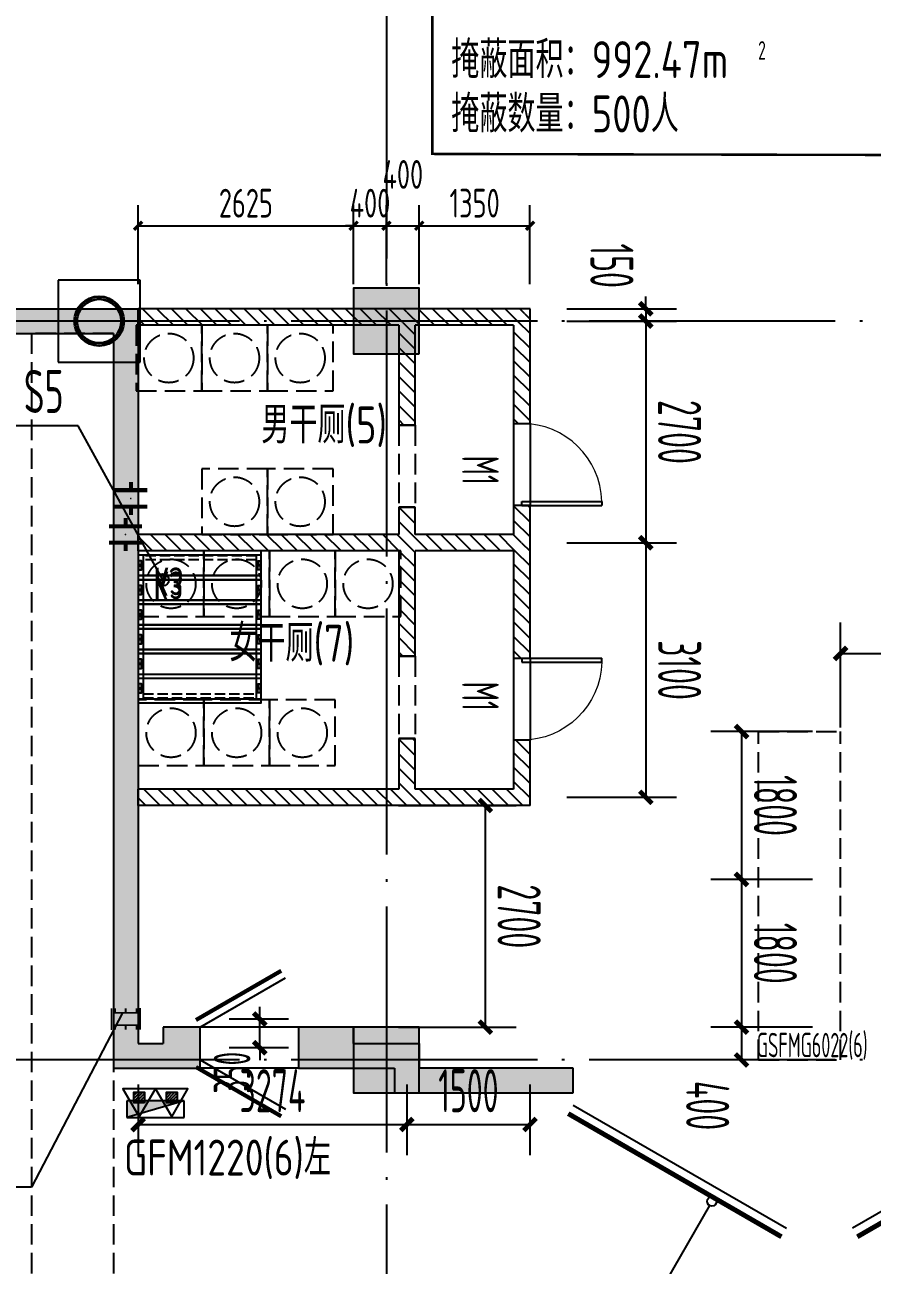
# Model space of a CAD drawing. Extents: x -473190 to 2138458, y -81875 to 2633646.
# Drawn here: x 1068951 to 1079275, y 69442 to 84552 of the extents above; entities that cross this region are included whole.
import ezdxf

# ---------------------------------------------------------------- set-up
doc = ezdxf.new("R2010")
doc.units = 0
doc.header["$LTSCALE"] = 1000
for name, pattern in [('__DASH', [0.35, 0.25, -0.1]), ('DASH', [0.35, 0.25, -0.1]), ('DOTE', [2.42, 2, -0.2, 0.02, -0.2])]:
    doc.linetypes.add(name, pattern=pattern)
for name, color, linetype in [('A-COLUMN', 2, 'Continuous'), ('AREA', 1, 'Continuous'), ('DIM_IDEN', 3, 'Continuous'), ('DOTE', 1, 'DOTE'), ('PUB_DIM', 3, 'Continuous'), ('PUB_HATCH', 8, 'Continuous'), ('RF-FHM', 4, 'Continuous'), ('RF-FHMBH', 11, 'Continuous'), ('RF-JSK', 9, 'Continuous'), ('RF-KBGQ', 15, 'Continuous'), ('RF-LZSS', 115, 'DASH'), ('RF-M', 4, 'Continuous'), ('RF-MBH', 11, 'Continuous'), ('RF-QT', 30, 'Continuous'), ('RF-ZQT', 2, 'Continuous'), ('S-柱', 51, 'Continuous'), ('S-柱-填充', 8, 'Continuous'), ('TH_TEXT', 7, 'Continuous'), ('VPIPE-废水', 31, 'DASH'), ('W-EQUIP_消火栓', 7, 'Continuous'), ('W-EQUIP_灭火器', 7, 'Continuous'), ('WINDOW', 4, 'Continuous'), ('人防电气套管', 6, 'Continuous'), ('水套管', 1, 'Continuous'), ('索引线', 252, 'Continuous')]:
    doc.layers.add(name, color=color, linetype=linetype)
doc.layers.add('RF-WZ', color=110, linetype='Continuous', lineweight=0)
doc.styles.add('_TCH_DIM_T3', font='tssdeng.shx', dxfattribs={"width": 0.564706, "bigfont": '@@@tssdchn.shx'})
doc.styles.add('_TCH_WINDOW', font='tssdeng.shx', dxfattribs={"width": 0.8, "height": 3.5, "bigfont": 'tssdchn.shx'})
doc.styles.add('TH-STYLE3_T3', font='tssdeng.shx', dxfattribs={"width": 0.7, "bigfont": 'tssdchn.shx'})
doc.styles.add('TYDG_01', font='', dxfattribs={"width": 0.8})
doc.styles.add('TYDG_02', font='TSSDENG', dxfattribs={"width": 0.8, "bigfont": 'TSSDCHN'})
doc.styles.get('TYDG_01').set_extended_font_data('SimSun')
doc.dimstyles.new('_TCH_ARCH&&100', dxfattribs={"dimtxt": 350, "dimasz": 100, "dimexe": 250, "dimexo": 300, "dimgap": 100, "dimtad": 1, "dimdec": 0, "dimzin": 0, "dimdsep": 46, "dimtxsty": 'TH-STYLE3_T3', "dimblk": 'ARCHTICK', "dimcen": 0.09, "dimclrt": 7, "dimazin": 2, "dimtfac": 1, "dimtdec": 0, "dimtix": 1, "dimtmove": 2, "dimatfit": 3, "dimfxl": 0, "dimtolj": 1, "dimtzin": 0, "dimarcsym": 0})
doc.dimstyles.new('_TCH_ARCH&&150', dxfattribs={"dimtxt": 525, "dimasz": 150, "dimexe": 375, "dimexo": 450, "dimgap": 150, "dimtad": 1, "dimdec": 0, "dimzin": 0, "dimdsep": 46, "dimtxsty": '_TCH_DIM_T3', "dimblk": 'ARCHTICK', "dimcen": 0.09, "dimclrt": 7, "dimazin": 2, "dimtfac": 1, "dimtdec": 0, "dimtix": 1, "dimtmove": 2, "dimatfit": 3, "dimfxl": 0, "dimtolj": 1, "dimtzin": 0, "dimarcsym": 0})
doc.dimstyles.new('_TWT_ARCH&&150', dxfattribs={"dimtxt": 446.25, "dimasz": 150, "dimexe": 375, "dimexo": 450, "dimgap": 189.375, "dimtad": 1, "dimdec": 0, "dimzin": 0, "dimdsep": 46, "dimtxsty": '_TCH_DIM_T3', "dimblk": 'ARCHTICK', "dimcen": 0.09, "dimclrt": 7, "dimazin": 2, "dimtfac": 1, "dimtdec": 0, "dimtix": 1, "dimtmove": 2, "dimatfit": 3, "dimfxl": 0, "dimtolj": 1, "dimtzin": 0, "dimarcsym": 0})
pattern_1 = [(45, (-477544.96, -71535.93), (-88.388383, 88.388383), [])]

# ---------------------------------------------------------------- blocks, each defined once
blk = doc.blocks.new('A$C7EFF042E')
at = {"layer": 'A-COLUMN', "color": 6}
for p, q in [((39750, -65750), (38750, -65750)), ((38750, -65750), (38750, -66750)), ((39750, -66750), (39750, -65750)), ((38750, -66750), (39750, -66750))]:
    blk.add_line(p, q, dxfattribs=at)
at = {"layer": 'S-柱', "color": 6, "lineweight": 35}
blk.add_circle((39250, -66250), 300, dxfattribs=at)
blk.add_circle((39250, -66250), 300, dxfattribs=at)
at = {"layer": 'S-柱-填充', "color": 6, "lineweight": 35}
blk.add_lwpolyline([(38980, -66250, -1), (39520, -66250, -1)], format="xyb", close=True, dxfattribs=at)
blk = doc.blocks.new('k3')
at = {"layer": 'RF-JSK'}
for p, q in [((107382, 83634), (107382, 83574)), ((108862, 83634), (108862, 83574)), ((107382, 83334), (107382, 83274)), ((108862, 83334), (108862, 83274)), ((107382, 83034), (107382, 82974)), ((108862, 83034), (108862, 82974)), ((107382, 82734), (107382, 82674)), ((108862, 82734), (108862, 82674)), ((107382, 82434), (107382, 82374)), ((108862, 82434), (108862, 82374)), ((107382, 82134), (107382, 82074)), ((108862, 82134), (108862, 82074))]:
    blk.add_line(p, q, dxfattribs=at)
for points in [[(107372, 83754), (108872, 83754), (108872, 81954), (107372, 81954), (107372, 83754)], [(107372, 83634), (107372, 83754), (108872, 83754), (108872, 83634)], [(107372, 83634), (107412, 83634), (107412, 83574), (107372, 83574)], [(108872, 83574), (108872, 83154), (107372, 83154), (107372, 83574)], [(108872, 83634), (108832, 83634), (108832, 83574), (108872, 83574)], [(107372, 83334), (107372, 83454), (108872, 83454), (108872, 83334)], [(107372, 83334), (107412, 83334), (107412, 83274), (107372, 83274)], [(108872, 83334), (108832, 83334), (108832, 83274), (108872, 83274)], [(107372, 83034), (107372, 83154), (108872, 83154), (108872, 83034)], [(107372, 83034), (107412, 83034), (107412, 82974), (107372, 82974)], [(108872, 82974), (108872, 82854), (107372, 82854), (107372, 82974)], [(108872, 83034), (108832, 83034), (108832, 82974), (108872, 82974)], [(107372, 82734), (107372, 82854), (108872, 82854), (108872, 82734)], [(107372, 82734), (107412, 82734), (107412, 82674), (107372, 82674)], [(108872, 82674), (108872, 82554), (107372, 82554), (107372, 82674)], [(108872, 82734), (108832, 82734), (108832, 82674), (108872, 82674)], [(107372, 82434), (107372, 82554), (108872, 82554), (108872, 82434)], [(107372, 82434), (107412, 82434), (107412, 82374), (107372, 82374)], [(108872, 82374), (108872, 82254), (107372, 82254), (107372, 82374)], [(108872, 82434), (108832, 82434), (108832, 82374), (108872, 82374)], [(107372, 82134), (107372, 82254), (108872, 82254), (108872, 82134)], [(107372, 82134), (107412, 82134), (107412, 82074), (107372, 82074)], [(108872, 82074), (108872, 81954), (107372, 81954), (107372, 82074)], [(108872, 82134), (108832, 82134), (108832, 82074), (108872, 82074)]]:
    blk.add_lwpolyline(points, dxfattribs=at)
at = {"layer": 'RF-JSK', "linetype": '__DASH', "ltscale": 0.5}
blk.add_lwpolyline([(107432, 83694), (108812, 83694), (108812, 82014), (107432, 82014)], close=True, dxfattribs=at)
at = {"layer": 'RF-JSK', "color": 110, "style": 'TYDG_01', "width": 0.8}
blk.add_text('K3', height=339.9, dxfattribs=at).set_placement((107560, 82158))
blk = doc.blocks.new('A$C0CD21B15')
at = {"layer": 'AREA', "linetype": 'ByBlock', "xscale": -1, "rotation": 180}
blk.add_blockref('k3', (-107372, 83694), dxfattribs=at)
blk = doc.blocks.new('$DorLib2D$00000192')
at = {"color": 0}
blk.add_line((-0.5, 0.125), (0.366, 0.625), dxfattribs=at)
at = {"color": 0, "const_width": 0.0417}
blk.add_lwpolyline([(-0.542, 0.197), (0.324, 0.697)], dxfattribs=at)
blk = doc.blocks.new('$DorLib2D$00000211')
at = {"color": 0}
for p, q in [((-0.5, 0.05), (-0.067, 0.3)), ((0.5, 0.05), (0.067, 0.3))]:
    blk.add_line(p, q, dxfattribs=at)
at = {"color": 0, "const_width": 0.01}
for points in [[(-0.51, 0.0673), (-0.077, 0.3173)], [(0.51, 0.0673), (0.077, 0.3173)]]:
    blk.add_lwpolyline(points, dxfattribs=at)
blk = doc.blocks.new('afasgasg')
at = {"layer": 'PUB_HATCH'}
for points in [[(483048.2, -734610.2), (482748.2, -734910.2), (485923.2, -734910.2), (486223.2, -734610.2)], [(486223.2, -734610.2), (485923.2, -734910.2), (485923.2, -743860.2), (486223.2, -743560.2)], [(486528.2, -743860.2), (486978.2, -743860.2), (486978.2, -743360.2), (486528.2, -743360.2)], [(488848.2, -743360.2), (488178.2, -743360.2), (488178.2, -743860.2), (488848.2, -743860.2)], [(486223.2, -743560.2), (485923.2, -743860.2), (486528.2, -743860.2), (486528.2, -743560.2)], [(488848.2, -743560.2), (488848.2, -743860.2), (489348.2, -743860.2), (489648.2, -743560.2)], [(489648.2, -743560.2), (489348.2, -743860.2), (489348.2, -744160.2), (489648.2, -743860.2)], [(489348.2, -744160.2), (491523.2, -744160.2), (491523.2, -743860.2), (489648.2, -743860.2)]]:
    blk.add_hatch(color=256, dxfattribs=at).paths.add_polyline_path(points)
at = {"layer": 'RF-M'}
for p, q in [((488178.2, -743360.2), (486978.2, -743360.2)), ((488178.2, -743860.2), (486978.2, -743860.2))]:
    blk.add_line(p, q, dxfattribs=at)
at = {"layer": 'RF-QT'}
for p, q in [((483048.2, -734610.2), (486223.2, -734610.2)), ((486223.2, -734610.2), (486223.2, -743560.2)), ((482748.2, -734910.2), (485923.2, -734910.2)), ((485923.2, -734910.2), (485923.2, -743860.2)), ((486978.2, -743360.2), (486528.2, -743360.2)), ((486528.2, -743360.2), (486528.2, -743560.2)), ((486978.2, -743860.2), (486978.2, -743360.2)), ((488848.2, -743360.2), (488178.2, -743360.2)), ((488178.2, -743360.2), (488178.2, -743860.2)), ((488848.2, -743560.2), (488848.2, -743360.2)), ((486223.2, -743560.2), (486528.2, -743560.2)), ((488848.2, -743560.2), (489648.2, -743560.2)), ((489648.2, -743560.2), (489648.2, -743860.2)), ((485923.2, -743860.2), (486528.2, -743860.2)), ((486528.2, -743860.2), (486978.2, -743860.2)), ((488178.2, -743860.2), (488848.2, -743860.2)), ((488848.2, -743860.2), (489348.2, -743860.2)), ((489348.2, -743860.2), (489348.2, -744160.2)), ((491523.2, -743860.2), (489648.2, -743860.2)), ((491523.2, -744160.2), (491523.2, -743860.2)), ((489348.2, -744160.2), (491523.2, -744160.2))]:
    blk.add_line(p, q, dxfattribs=at)
at = {"layer": 'RF-JSK', "ltscale": 1000}
blk.add_blockref('A$C0CD21B15', (486223.6, -739350.2), dxfattribs=at)
at = {"layer": 'RF-M', "xscale": 1200, "yscale": 1200, "zscale": -1200}
blk.add_blockref('$DorLib2D$00000192', (487578.2, -743510.2), dxfattribs=at)
at = {"layer": 'RF-M'}
ref = blk.add_blockref('$DorLib2D$00000211', (494523.2, -744010.2), dxfattribs=dict(at, xscale=-6000, yscale=-6000, zscale=300, rotation=4.519367790689475e-09))
ref.add_attrib('A', 'GSFMG6022(6)', (493760.7, -743727.2), dxfattribs={"layer": 'RF-MBH', "height": 297.5, "rotation": 0, "style": '_TCH_WINDOW', "width": 0.564706})
ref = blk.add_blockref('$DorLib2D$00000192', (487578.2, -743610.2), dxfattribs=dict(at, xscale=-1200, yscale=1200, zscale=500, rotation=180.000000000023))
ref.add_attrib('A', 'GFM1220(6)左', (486050.6, -745167.9), dxfattribs={"layer": 'RF-MBH', "height": 437.5, "style": '_TCH_WINDOW', "width": 0.8})
blk = doc.blocks.new('$TwtSys$00000434')
for p, q in [((-0.5, 0.5), (-0.5, -0.5)), ((-0.5, -0.5), (0.5, 0.5)), ((0.5, 0.5), (-0.5, 0.5)), ((0.5, -0.5), (0.5, 0.5)), ((-0.5, -0.5), (0.5, -0.5))]:
    blk.add_line(p, q)
blk.add_solid([(0.5, -0.5), (0.5, 0.5), (-0.5, -0.5)])
blk = doc.blocks.new('$TwtSys$00000546')
h = blk.add_hatch()
h.set_pattern_fill('ANSI31', color=256, scale=200, style=0)
h.set_pattern_definition([(45, (-38543.802, -6670.83), (-17.67767, 17.67767), [])])
h.paths.add_polyline_path([(-65, 174), (65, 174), (65, 44), (-65, 44)])
for points in [[(0, 344), (-198, 0), (198, 0)], [(-65, 174), (65, 174), (65, 44), (-65, 44)]]:
    blk.add_lwpolyline(points, close=True)
blk = doc.blocks.new('_ArchTick')
at = {"color": 0, "linetype": 'ByBlock', "const_width": 0.4}
blk.add_lwpolyline([(-0.5, -0.5), (0.5, 0.5)], dxfattribs=at)
blk = doc.blocks.new('*D5704')
at = {"layer": 'Defpoints', "color": 0, "transparency": 16777216}
for p in [(-238222, -179424), (-236869, -179424), (-236869, -181224)]:
    blk.add_point(p, dxfattribs=at)
at = {"layer": 'PUB_DIM', "color": 0, "lineweight": -2, "transparency": 16777216}
for p, q in [((-237319, -179424), (-238597, -179424)), ((-238222, -181224), (-238222, -179424)), ((-237319, -181224), (-238597, -181224))]:
    blk.add_line(p, q, dxfattribs=at)
at = {"layer": 'PUB_DIM', "color": 0, "lineweight": -2, "transparency": 16777216, "xscale": 150, "yscale": 150, "zscale": 150}
for p, rotation in [((-238222, -179424), 90), ((-238222, -181224), 270)]:
    blk.add_blockref('_ArchTick', p, dxfattribs=dict(at, rotation=rotation))
at = {"layer": 'PUB_DIM', "color": 7, "transparency": 16777216, "insert": (-238634, -180324), "char_height": 525, "attachment_point": 5, "rotation": 90, "style": '_TCH_DIM_T3'}
blk.add_mtext('\\A1;1800', dxfattribs=at)
blk = doc.blocks.new('$DorLib2D$00000001')
for p, q in [((0.45, 0.975), (0.5, 0.975)), ((0.45, 0), (0.45, 0.975)), ((0.5, 0), (0.5, 0.975)), ((0.5, 0), (0.45, 0))]:
    blk.add_line(p, q)
at = {"lineweight": 13}
blk.add_arc((0.475, 0), 0.975, 91.4693, 180, dxfattribs=at)
blk = doc.blocks.new('*D5709')
at = {"layer": 'Defpoints', "color": 0, "transparency": 16777216}
for p in [(-242269, -183598), (-242419, -185009), (-242269, -185009)]:
    blk.add_point(p, dxfattribs=at)
at = {"layer": 'PUB_DIM', "color": 0, "lineweight": -2, "transparency": 16777216}
for p, q in [((-242419, -184559), (-242419, -183223)), ((-242269, -184559), (-242269, -183223)), ((-242419, -183598), (-242569, -183598)), ((-242419, -183598), (-242269, -183598)), ((-242269, -183598), (-242119, -183598))]:
    blk.add_line(p, q, dxfattribs=at)
at = {"layer": 'PUB_DIM', "color": 0, "lineweight": -2, "transparency": 16777216, "xscale": 150, "yscale": 150, "zscale": 150}
blk.add_blockref('_ArchTick', (-242419, -183598), dxfattribs=at)
at = {"layer": 'PUB_DIM', "color": 0, "lineweight": -2, "transparency": 16777216, "xscale": 150, "yscale": 150, "zscale": 150, "rotation": 180}
blk.add_blockref('_ArchTick', (-242269, -183598), dxfattribs=at)
at = {"layer": 'PUB_DIM', "color": 7, "transparency": 16777216, "insert": (-242944, -184011), "char_height": 525, "attachment_point": 5, "style": '_TCH_DIM_T3'}
blk.add_mtext('\\A1;150', dxfattribs=at)
blk = doc.blocks.new('*D5710')
at = {"layer": 'Defpoints', "color": 0, "transparency": 16777216}
for p in [(-239569, -183598), (-242269, -185009), (-239569, -185009)]:
    blk.add_point(p, dxfattribs=at)
at = {"layer": 'PUB_DIM', "color": 0, "lineweight": -2, "transparency": 16777216}
for p, q in [((-242269, -184559), (-242269, -183223)), ((-239569, -184559), (-239569, -183223)), ((-242269, -183598), (-239569, -183598))]:
    blk.add_line(p, q, dxfattribs=at)
at = {"layer": 'PUB_DIM', "color": 0, "lineweight": -2, "transparency": 16777216, "xscale": 150, "yscale": 150, "zscale": 150, "rotation": 180}
blk.add_blockref('_ArchTick', (-242269, -183598), dxfattribs=at)
at = {"layer": 'PUB_DIM', "color": 0, "lineweight": -2, "transparency": 16777216, "xscale": 150, "yscale": 150, "zscale": 150}
blk.add_blockref('_ArchTick', (-239569, -183598), dxfattribs=at)
at = {"layer": 'PUB_DIM', "color": 7, "transparency": 16777216, "insert": (-240919, -183186), "char_height": 525, "attachment_point": 5, "style": '_TCH_DIM_T3'}
blk.add_mtext('\\A1;2700', dxfattribs=at)
blk = doc.blocks.new('*D5711')
at = {"layer": 'Defpoints', "color": 0, "transparency": 16777216}
for p in [(-236469, -183598), (-239569, -185009), (-236469, -185009)]:
    blk.add_point(p, dxfattribs=at)
at = {"layer": 'PUB_DIM', "color": 0, "lineweight": -2, "transparency": 16777216}
for p, q in [((-239569, -184559), (-239569, -183223)), ((-236469, -184559), (-236469, -183223)), ((-239569, -183598), (-236469, -183598))]:
    blk.add_line(p, q, dxfattribs=at)
at = {"layer": 'PUB_DIM', "color": 0, "lineweight": -2, "transparency": 16777216, "xscale": 150, "yscale": 150, "zscale": 150, "rotation": 180}
blk.add_blockref('_ArchTick', (-239569, -183598), dxfattribs=at)
at = {"layer": 'PUB_DIM', "color": 0, "lineweight": -2, "transparency": 16777216, "xscale": 150, "yscale": 150, "zscale": 150}
blk.add_blockref('_ArchTick', (-236469, -183598), dxfattribs=at)
at = {"layer": 'PUB_DIM', "color": 7, "transparency": 16777216, "insert": (-238019, -183186), "char_height": 525, "attachment_point": 5, "style": '_TCH_DIM_T3'}
blk.add_mtext('\\A1;3100', dxfattribs=at)
blk = doc.blocks.new('*D5712')
at = {"layer": 'Defpoints', "color": 0, "transparency": 16777216}
for p in [(-233419, -186509), (-232483, -186509), (-233419, -189783)]:
    blk.add_point(p, dxfattribs=at)
at = {"layer": 'PUB_DIM', "color": 0, "lineweight": -2, "transparency": 16777216}
for p, q in [((-232969, -186509), (-232108, -186509)), ((-232483, -189783), (-232483, -186509)), ((-232969, -189783), (-232108, -189783))]:
    blk.add_line(p, q, dxfattribs=at)
at = {"layer": 'PUB_DIM', "color": 0, "lineweight": -2, "transparency": 16777216, "xscale": 150, "yscale": 150, "zscale": 150}
for p, rotation in [((-232483, -186509), 90), ((-232483, -189783), 270)]:
    blk.add_blockref('_ArchTick', p, dxfattribs=dict(at, rotation=rotation))
at = {"layer": 'PUB_DIM', "color": 7, "transparency": 16777216, "insert": (-232895, -188146), "char_height": 525, "attachment_point": 5, "rotation": 90, "style": '_TCH_DIM_T3'}
blk.add_mtext('\\A1;3274', dxfattribs=at)
blk = doc.blocks.new('*D5713')
at = {"layer": 'Defpoints', "color": 0, "transparency": 16777216}
for p in [(-233419, -185009), (-232483, -185009), (-233419, -186509)]:
    blk.add_point(p, dxfattribs=at)
at = {"layer": 'PUB_DIM', "color": 0, "lineweight": -2, "transparency": 16777216}
for p, q in [((-232969, -185009), (-232108, -185009)), ((-232483, -186509), (-232483, -185009)), ((-232969, -186509), (-232108, -186509))]:
    blk.add_line(p, q, dxfattribs=at)
at = {"layer": 'PUB_DIM', "color": 0, "lineweight": -2, "transparency": 16777216, "xscale": 150, "yscale": 150, "zscale": 150}
for p, rotation in [((-232483, -185009), 90), ((-232483, -186509), 270)]:
    blk.add_blockref('_ArchTick', p, dxfattribs=dict(at, rotation=rotation))
at = {"layer": 'PUB_DIM', "color": 7, "transparency": 16777216, "insert": (-232895, -185759), "char_height": 525, "attachment_point": 5, "rotation": 90, "style": '_TCH_DIM_T3'}
blk.add_mtext('\\A1;1500', dxfattribs=at)
blk = doc.blocks.new('*D5723')
at = {"layer": 'Defpoints', "color": 0, "transparency": 16777216}
for p in [(-233669, -181115), (-233269, -181115), (-233269, -182432)]:
    blk.add_point(p, dxfattribs=at)
at = {"layer": 'PUB_DIM', "color": 0, "lineweight": -2, "transparency": 16777216}
for p, q in [((-233669, -181565), (-233669, -182807)), ((-233269, -181565), (-233269, -182807)), ((-233669, -182432), (-233269, -182432))]:
    blk.add_line(p, q, dxfattribs=at)
at = {"layer": 'PUB_DIM', "color": 0, "lineweight": -2, "transparency": 16777216, "xscale": 150, "yscale": 150, "zscale": 150, "rotation": 180}
blk.add_blockref('_ArchTick', (-233669, -182432), dxfattribs=at)
at = {"layer": 'PUB_DIM', "color": 0, "lineweight": -2, "transparency": 16777216, "xscale": 150, "yscale": 150, "zscale": 150}
blk.add_blockref('_ArchTick', (-233269, -182432), dxfattribs=at)
at = {"layer": 'PUB_DIM', "color": 7, "transparency": 16777216, "insert": (-232714, -182844), "char_height": 525, "attachment_point": 5, "style": '_TCH_DIM_T3'}
blk.add_mtext('\\A1;400', dxfattribs=at)
blk = doc.blocks.new('*D5724')
at = {"layer": 'Defpoints', "color": 0, "transparency": 16777216}
for p in [(-235469, -181115), (-233669, -181115), (-233669, -182432)]:
    blk.add_point(p, dxfattribs=at)
at = {"layer": 'PUB_DIM', "color": 0, "lineweight": -2, "transparency": 16777216}
for p, q in [((-235469, -181565), (-235469, -182807)), ((-233669, -181565), (-233669, -182807)), ((-235469, -182432), (-233669, -182432))]:
    blk.add_line(p, q, dxfattribs=at)
at = {"layer": 'PUB_DIM', "color": 0, "lineweight": -2, "transparency": 16777216, "xscale": 150, "yscale": 150, "zscale": 150, "rotation": 180}
blk.add_blockref('_ArchTick', (-235469, -182432), dxfattribs=at)
at = {"layer": 'PUB_DIM', "color": 0, "lineweight": -2, "transparency": 16777216, "xscale": 150, "yscale": 150, "zscale": 150}
blk.add_blockref('_ArchTick', (-233669, -182432), dxfattribs=at)
at = {"layer": 'PUB_DIM', "color": 7, "transparency": 16777216, "insert": (-234569, -182019), "char_height": 525, "attachment_point": 5, "style": '_TCH_DIM_T3'}
blk.add_mtext('\\A1;1800', dxfattribs=at)
blk = doc.blocks.new('*D5725')
at = {"layer": 'Defpoints', "color": 0, "transparency": 16777216}
for p in [(-237269, -181115), (-235469, -181115), (-235469, -182432)]:
    blk.add_point(p, dxfattribs=at)
at = {"layer": 'PUB_DIM', "color": 0, "lineweight": -2, "transparency": 16777216}
for p, q in [((-237269, -181565), (-237269, -182807)), ((-235469, -181565), (-235469, -182807)), ((-237269, -182432), (-235469, -182432))]:
    blk.add_line(p, q, dxfattribs=at)
at = {"layer": 'PUB_DIM', "color": 0, "lineweight": -2, "transparency": 16777216, "xscale": 150, "yscale": 150, "zscale": 150, "rotation": 180}
blk.add_blockref('_ArchTick', (-237269, -182432), dxfattribs=at)
at = {"layer": 'PUB_DIM', "color": 0, "lineweight": -2, "transparency": 16777216, "xscale": 150, "yscale": 150, "zscale": 150}
blk.add_blockref('_ArchTick', (-235469, -182432), dxfattribs=at)
at = {"layer": 'PUB_DIM', "color": 7, "transparency": 16777216, "insert": (-236369, -182019), "char_height": 525, "attachment_point": 5, "style": '_TCH_DIM_T3'}
blk.add_mtext('\\A1;1800', dxfattribs=at)
blk = doc.blocks.new('*D5746')
at = {"layer": 'Defpoints', "color": 0, "transparency": 16777216}
for p in [(-233669, -185553), (-236369, -187061), (-233669, -187061)]:
    blk.add_point(p, dxfattribs=at)
at = {"layer": 'PUB_DIM', "color": 0, "lineweight": -2, "transparency": 16777216}
for p, q in [((-236369, -186611), (-236369, -185178)), ((-233669, -186611), (-233669, -185178)), ((-236369, -185553), (-233669, -185553))]:
    blk.add_line(p, q, dxfattribs=at)
at = {"layer": 'PUB_DIM', "color": 0, "lineweight": -2, "transparency": 16777216, "xscale": 150, "yscale": 150, "zscale": 150, "rotation": 180}
blk.add_blockref('_ArchTick', (-236369, -185553), dxfattribs=at)
at = {"layer": 'PUB_DIM', "color": 0, "lineweight": -2, "transparency": 16777216, "xscale": 150, "yscale": 150, "zscale": 150}
blk.add_blockref('_ArchTick', (-233669, -185553), dxfattribs=at)
at = {"layer": 'PUB_DIM', "color": 7, "transparency": 16777216, "insert": (-235019, -185141), "char_height": 525, "attachment_point": 5, "style": '_TCH_DIM_T3'}
blk.add_mtext('\\A1;2700', dxfattribs=at)
blk = doc.blocks.new('*D5747')
at = {"layer": 'Defpoints', "color": 0, "transparency": 16777216}
for p in [(-243431, -187158), (-242419, -187158), (-242419, -189783)]:
    blk.add_point(p, dxfattribs=at)
at = {"layer": 'PUB_DIM', "color": 0, "lineweight": -2, "transparency": 16777216}
for p, q in [((-242719, -187158), (-243681, -187158)), ((-243431, -189783), (-243431, -187158)), ((-242719, -189783), (-243681, -189783))]:
    blk.add_line(p, q, dxfattribs=at)
at = {"layer": 'PUB_DIM', "color": 0, "lineweight": -2, "transparency": 16777216, "xscale": 100, "yscale": 100, "zscale": 100}
for p, rotation in [((-243431, -187158), 90), ((-243431, -189783), 270)]:
    blk.add_blockref('_ArchTick', p, dxfattribs=dict(at, rotation=rotation))
at = {"layer": 'PUB_DIM', "color": 7, "transparency": 16777216, "insert": (-243706, -188470), "char_height": 350, "attachment_point": 5, "rotation": 90, "style": 'TH-STYLE3_T3'}
blk.add_mtext('\\A1;2625', dxfattribs=at)
blk = doc.blocks.new('*D5748')
at = {"layer": 'Defpoints', "color": 0, "transparency": 16777216}
for p in [(-243431, -186758), (-242419, -186758), (-242419, -187158)]:
    blk.add_point(p, dxfattribs=at)
at = {"layer": 'PUB_DIM', "color": 0, "lineweight": -2, "transparency": 16777216}
for p, q in [((-243431, -186758), (-243431, -186658)), ((-242719, -186758), (-243681, -186758)), ((-243431, -187158), (-243431, -186758)), ((-242719, -187158), (-243681, -187158)), ((-243431, -187158), (-243431, -187258))]:
    blk.add_line(p, q, dxfattribs=at)
at = {"layer": 'PUB_DIM', "color": 0, "lineweight": -2, "transparency": 16777216, "xscale": 100, "yscale": 100, "zscale": 100}
for p, rotation in [((-243431, -186758), 270), ((-243431, -187158), 90)]:
    blk.add_blockref('_ArchTick', p, dxfattribs=dict(at, rotation=rotation))
at = {"layer": 'PUB_DIM', "color": 7, "transparency": 16777216, "insert": (-243706, -186958), "char_height": 350, "attachment_point": 5, "rotation": 90, "style": 'TH-STYLE3_T3'}
blk.add_mtext('\\A1;400', dxfattribs=at)
blk = doc.blocks.new('*D5749')
at = {"layer": 'Defpoints', "color": 0, "transparency": 16777216}
for p in [(-243431, -186358), (-242419, -186358), (-242419, -186758)]:
    blk.add_point(p, dxfattribs=at)
at = {"layer": 'PUB_DIM', "color": 0, "lineweight": -2, "transparency": 16777216}
for p, q in [((-242719, -186358), (-243681, -186358)), ((-243431, -186758), (-243431, -186358)), ((-242719, -186758), (-243681, -186758))]:
    blk.add_line(p, q, dxfattribs=at)
at = {"layer": 'PUB_DIM', "color": 0, "lineweight": -2, "transparency": 16777216, "xscale": 100, "yscale": 100, "zscale": 100}
for p, rotation in [((-243431, -186358), 90), ((-243431, -186758), 270)]:
    blk.add_blockref('_ArchTick', p, dxfattribs=dict(at, rotation=rotation))
at = {"layer": 'PUB_DIM', "color": 7, "transparency": 16777216, "insert": (-244056, -186558), "char_height": 350, "attachment_point": 5, "rotation": 90, "style": 'TH-STYLE3_T3'}
blk.add_mtext('\\A1;400', dxfattribs=at)
blk = doc.blocks.new('*D5750')
at = {"layer": 'Defpoints', "color": 0, "transparency": 16777216}
for p in [(-243431, -185009), (-242419, -185009), (-242419, -186358)]:
    blk.add_point(p, dxfattribs=at)
at = {"layer": 'PUB_DIM', "color": 0, "lineweight": -2, "transparency": 16777216}
for p, q in [((-242719, -185009), (-243681, -185009)), ((-243431, -186358), (-243431, -185009)), ((-242719, -186358), (-243681, -186358))]:
    blk.add_line(p, q, dxfattribs=at)
at = {"layer": 'PUB_DIM', "color": 0, "lineweight": -2, "transparency": 16777216, "xscale": 100, "yscale": 100, "zscale": 100}
for p, rotation in [((-243431, -185009), 90), ((-243431, -186358), 270)]:
    blk.add_blockref('_ArchTick', p, dxfattribs=dict(at, rotation=rotation))
at = {"layer": 'PUB_DIM', "color": 7, "transparency": 16777216, "insert": (-243706, -185683), "char_height": 350, "attachment_point": 5, "rotation": 90, "style": 'TH-STYLE3_T3'}
blk.add_mtext('\\A1;1350', dxfattribs=at)
blk = doc.blocks.new('TG11')
at = {"layer": '人防电气套管', "const_width": 50}
for points in [[(150, 200), (150, 100)], [(350, 100), (-50, 100)], [(350, -100), (-50, -100)], [(150, -100), (150, -200)]]:
    blk.add_lwpolyline(points, dxfattribs=at)
at = {"layer": '人防电气套管'}
blk.add_circle((150, 0), 0.00936, dxfattribs=at)
blk = doc.blocks.new('A$C1A97502D')
at = {"layer": '人防电气套管'}
for p in [(-51363, -86160), (-51428, -86599)]:
    blk.add_blockref('TG11', p, dxfattribs=at)
blk = doc.blocks.new('$VALVE$00000551')
at = {"const_width": 30}
for points in [[(-332, -177), (-332, 175)], [(-2, 100), (-252, 100), (-252, 175)], [(-2, 100), (-2, 175)], [(-2, 100), (248, 100), (248, 175)], [(332, -175), (332, 177)], [(-252, -175), (-252, -100), (-2, -100)], [(-2, -175), (-2, -100)], [(248, -175), (248, -100), (-2, -100)]]:
    blk.add_lwpolyline(points, dxfattribs=at)
blk = doc.blocks.new('*D5860')
at = {"layer": 'Defpoints', "color": 0, "transparency": 16777216}
for p in [(-48042, -87200), (-47243, -87200), (-47243, -87550)]:
    blk.add_point(p, dxfattribs=at)
at = {"layer": '水套管', "color": 0, "lineweight": -2, "transparency": 16777216}
for p, q in [((-48042, -87200), (-48042, -87050)), ((-47693, -87200), (-48417, -87200)), ((-48042, -87550), (-48042, -87200)), ((-47693, -87550), (-48417, -87550)), ((-48042, -87550), (-48042, -87700))]:
    blk.add_line(p, q, dxfattribs=at)
at = {"layer": '水套管', "color": 0, "lineweight": -2, "transparency": 16777216, "xscale": 150, "yscale": 150, "zscale": 150}
for p, rotation in [((-48042, -87200), 270), ((-48042, -87550), 90)]:
    blk.add_blockref('_ArchTick', p, dxfattribs=dict(at, rotation=rotation))
at = {"layer": '水套管', "color": 7, "transparency": 16777216, "insert": (-48380, -87854), "char_height": 446.2, "attachment_point": 5, "rotation": 90, "style": '_TCH_DIM_T3'}
blk.add_mtext('\\A1;350', dxfattribs=at)
blk = doc.blocks.new('_FZH')
blk.add_lwpolyline([(-0.5, -0.5), (0.5, -0.5), (0.5, 0.5), (-0.5, 0.5)], close=True)
at = {"layer": 'PUB_HATCH'}
blk.add_solid([(-0.5, -0.5), (0.5, -0.5), (-0.5, 0.5), (0.5, 0.5)], dxfattribs=at)
blk = doc.blocks.new('zsgc')
at = {"layer": 'PUB_HATCH'}
h = blk.add_hatch(dxfattribs=at)
h.set_pattern_fill('普通砖', color=256, scale=50, style=0)
h.set_pattern_definition(pattern_1)
h.paths.add_polyline_path([(-242219.5, -185208.6), (-241022.6, -185208.6), (-241022.6, -185008.6), (-242419.5, -185008.6)])
h = blk.add_hatch(dxfattribs=at)
h.set_pattern_fill('普通砖', color=256, scale=50, style=0)
h.set_pattern_definition(pattern_1)
h.paths.add_polyline_path([(-242219.5, -185208.6), (-242419.5, -185008.6), (-242419.5, -186508.6), (-242286.1, -186508.6), (-242219.5, -186408.6)])
h = blk.add_hatch(dxfattribs=at)
h.set_pattern_fill('普通砖', color=256, scale=50, style=0)
h.set_pattern_definition(pattern_1)
h.paths.add_polyline_path([(-239569.5, -185008.6), (-240022.6, -185008.6), (-240022.6, -185208.6), (-239669.5, -185208.6), (-239569.5, -185141.9)])
h = blk.add_hatch(dxfattribs=at)
h.set_pattern_fill('普通砖', color=256, scale=50, style=0)
h.set_pattern_definition(pattern_1)
h.paths.add_polyline_path([(-239469.5, -185208.6), (-238164.4, -185208.6), (-238164.4, -185008.6), (-239569.5, -185008.6), (-239569.5, -185141.9)])
h = blk.add_hatch(dxfattribs=at)
h.set_pattern_fill('普通砖', color=256, scale=50, style=0)
h.set_pattern_definition(pattern_1)
h.paths.add_polyline_path([(-236369.5, -185008.6), (-237164.4, -185008.6), (-237164.4, -185208.6), (-236569.5, -185208.6)])
h = blk.add_hatch(dxfattribs=at)
h.set_pattern_fill('普通砖', color=256, scale=50, style=0)
h.set_pattern_definition(pattern_1)
h.paths.add_polyline_path([(-236369.5, -185008.6), (-236569.5, -185208.6), (-236569.5, -186408.6), (-236502.8, -186508.6), (-236369.5, -186508.6)])
h = blk.add_hatch(dxfattribs=at)
h.set_pattern_fill('普通砖', color=256, scale=50, style=0)
h.set_pattern_definition(pattern_1)
h.paths.add_polyline_path([(-239569.5, -185141.9), (-239669.5, -185208.6), (-239669.5, -186408.6), (-239569.5, -186508.6), (-239469.5, -186408.6), (-239469.5, -185208.6)])
h = blk.add_hatch(dxfattribs=at)
h.set_pattern_fill('普通砖', color=256, scale=50, style=0)
h.set_pattern_definition(pattern_1)
h.paths.add_polyline_path([(-242219.5, -186608.6), (-241001.7, -186608.6), (-241001.7, -186408.6), (-242219.5, -186408.6), (-242286.1, -186508.6)])
h = blk.add_hatch(dxfattribs=at)
h.set_pattern_fill('普通砖', color=256, scale=50, style=0)
h.set_pattern_definition(pattern_1)
h.paths.add_polyline_path([(-239669.5, -186408.6), (-240001.7, -186408.6), (-240001.7, -186608.6), (-239669.5, -186608.6), (-239569.5, -186508.6)])
h = blk.add_hatch(dxfattribs=at)
h.set_pattern_fill('普通砖', color=256, scale=50, style=0)
h.set_pattern_definition(pattern_1)
h.paths.add_polyline_path([(-239469.5, -186608.6), (-238186.6, -186608.6), (-238186.6, -186408.6), (-239469.5, -186408.6), (-239569.5, -186508.6)])
h = blk.add_hatch(dxfattribs=at)
h.set_pattern_fill('普通砖', color=256, scale=50, style=0)
h.set_pattern_definition(pattern_1)
h.paths.add_polyline_path([(-236569.5, -186408.6), (-237186.6, -186408.6), (-237186.6, -186608.6), (-236569.5, -186608.6), (-236502.8, -186508.6)])
h = blk.add_hatch(dxfattribs=at)
h.set_pattern_fill('普通砖', color=256, scale=50, style=0)
h.set_pattern_definition(pattern_1)
h.paths.add_polyline_path([(-242286.1, -186508.6), (-242419.5, -186508.6), (-242419.5, -189782.9), (-242219.5, -189782.9), (-242219.5, -186608.6)])
h = blk.add_hatch(dxfattribs=at)
h.set_pattern_fill('普通砖', color=256, scale=50, style=0)
h.set_pattern_definition(pattern_1)
h.paths.add_polyline_path([(-239569.5, -186508.6), (-239669.5, -186608.6), (-239669.5, -189782.9), (-239469.5, -189782.9), (-239469.5, -186608.6)])
h = blk.add_hatch(dxfattribs=at)
h.set_pattern_fill('普通砖', color=256, scale=50, style=0)
h.set_pattern_definition(pattern_1)
h.paths.add_polyline_path([(-236502.8, -186508.6), (-236569.5, -186608.6), (-236569.5, -189782.9), (-236369.5, -189782.9), (-236369.5, -186508.6)])
at = {"layer": 'RF-FHM', "linetype": 'Continuous'}
for p, q in [((-241022.6, -185008.6), (-240022.6, -185008.6)), ((-238164.4, -185008.6), (-237164.4, -185008.6)), ((-241022.6, -185208.6), (-240022.6, -185208.6)), ((-238164.4, -185208.6), (-237164.4, -185208.6))]:
    blk.add_line(p, q, dxfattribs=at)
at = {"layer": 'RF-KBGQ', "color": 15, "linetype": 'DASH'}
for p, q in [((-233269.5, -181224.2), (-237269.5, -181224.2)), ((-237269.5, -182224.2), (-237269.5, -181224.2)), ((-233269.5, -182224.2), (-233269.5, -181224.2)), ((-233269.5, -182224.2), (-237269.5, -182224.2)), ((-242119.5, -190082.9), (-226369.5, -190082.9)), ((-242119.5, -190082.9), (-242119.5, -191082.9)), ((-242119.5, -191082.9), (-226369.5, -191082.9))]:
    blk.add_line(p, q, dxfattribs=at)
at = {"layer": 'RF-LZSS', "linetype": 'DASH'}
for points in [[(-238669.5, -186582.5), (-239469.5, -186582.5), (-239469.5, -187382.5), (-238669.5, -187382.5), (-238669.5, -186582.5)], [(-241419.5, -187408.6), (-242219.5, -187408.6), (-242219.5, -188208.6), (-241419.5, -188208.6), (-241419.5, -187408.6)], [(-239669.5, -187408.6), (-240469.5, -187408.6), (-240469.5, -188208.6), (-239669.5, -188208.6), (-239669.5, -187408.6)], [(-238669.5, -187382.5), (-239469.5, -187382.5), (-239469.5, -188182.5), (-238669.5, -188182.5), (-238669.5, -187382.5)], [(-236855.1, -187382.5), (-237655.1, -187382.5), (-237655.1, -188182.5), (-236855.1, -188182.5), (-236855.1, -187382.5)], [(-241419.5, -188208.6), (-242219.5, -188208.6), (-242219.5, -189008.6), (-241419.5, -189008.6), (-241419.5, -188208.6)], [(-239669.5, -188208.6), (-240469.5, -188208.6), (-240469.5, -189008.6), (-239669.5, -189008.6), (-239669.5, -188208.6)], [(-238669.5, -188182.5), (-239469.5, -188182.5), (-239469.5, -188982.5), (-238669.5, -188982.5), (-238669.5, -188182.5)], [(-236855.1, -188182.5), (-237655.1, -188182.5), (-237655.1, -188982.5), (-236855.1, -188982.5), (-236855.1, -188182.5)], [(-241419.5, -189008.6), (-242219.5, -189008.6), (-242219.5, -189808.6), (-241419.5, -189808.6), (-241419.5, -189008.6)], [(-238669.5, -188982.5), (-239469.5, -188982.5), (-239469.5, -189782.5), (-238669.5, -189782.5), (-238669.5, -188982.5)], [(-236855.1, -188982.5), (-237655.1, -188982.5), (-237655.1, -189782.5), (-236855.1, -189782.5), (-236855.1, -188982.5)]]:
    blk.add_lwpolyline(points, dxfattribs=at)
for centre in [(-239069.5, -186982.5), (-239069.5, -187782.5), (-237255.1, -187782.5), (-241819.5, -187808.6), (-240069.5, -187808.6), (-241819.5, -188608.6), (-240069.5, -188608.6), (-239069.5, -188582.5), (-237255.1, -188582.5), (-241819.5, -189408.6), (-239069.5, -189382.5), (-237255.1, -189382.5)]:
    blk.add_circle(centre, 300, dxfattribs=at)
at = {"layer": 'RF-ZQT'}
for p, q in [((-241022.6, -185008.6), (-242419.5, -185008.6)), ((-242419.5, -185008.6), (-242419.5, -186508.6)), ((-241022.6, -185208.6), (-241022.6, -185008.6)), ((-239569.5, -185008.6), (-240022.6, -185008.6)), ((-240022.6, -185008.6), (-240022.6, -185208.6)), ((-238164.4, -185008.6), (-239569.5, -185008.6)), ((-238164.4, -185208.6), (-238164.4, -185008.6)), ((-236369.5, -185008.6), (-237164.4, -185008.6)), ((-237164.4, -185008.6), (-237164.4, -185208.6)), ((-236369.5, -185008.6), (-236369.5, -186508.6)), ((-242219.5, -185208.6), (-241022.6, -185208.6)), ((-242219.5, -185208.6), (-242219.5, -186408.6)), ((-240022.6, -185208.6), (-239669.5, -185208.6)), ((-239669.5, -185208.6), (-239669.5, -186408.6)), ((-239469.5, -185208.6), (-238164.4, -185208.6)), ((-239469.5, -185208.6), (-239469.5, -186408.6)), ((-237164.4, -185208.6), (-236569.5, -185208.6)), ((-236569.5, -185208.6), (-236569.5, -186408.6)), ((-241001.7, -186408.6), (-242219.5, -186408.6)), ((-241001.7, -186608.6), (-241001.7, -186408.6)), ((-239669.5, -186408.6), (-240001.7, -186408.6)), ((-240001.7, -186408.6), (-240001.7, -186608.6)), ((-238186.6, -186408.6), (-239469.5, -186408.6)), ((-238186.6, -186608.6), (-238186.6, -186408.6)), ((-236569.5, -186408.6), (-237186.6, -186408.6)), ((-237186.6, -186408.6), (-237186.6, -186608.6)), ((-242419.5, -186508.6), (-242419.5, -189782.9)), ((-236369.5, -186508.6), (-236369.5, -189782.9)), ((-242219.5, -186608.6), (-241001.7, -186608.6)), ((-242219.5, -186608.6), (-242219.5, -189782.9)), ((-240001.7, -186608.6), (-239669.5, -186608.6)), ((-239669.5, -186608.6), (-239669.5, -189782.9)), ((-239469.5, -186608.6), (-238186.6, -186608.6)), ((-239469.5, -186608.6), (-239469.5, -189782.9)), ((-237186.6, -186608.6), (-236569.5, -186608.6)), ((-236569.5, -186608.6), (-236569.5, -189782.9)), ((-242219.5, -189782.9), (-242419.5, -189782.9)), ((-239469.5, -189782.9), (-239669.5, -189782.9)), ((-236369.5, -189782.9), (-236569.5, -189782.9))]:
    blk.add_line(p, q, dxfattribs=at)
at = {"layer": 'WINDOW', "linetype": 'DASH'}
for p, q in [((-241001.7, -186408.6), (-241001.7, -186608.6)), ((-240001.7, -186608.6), (-240001.7, -186408.6)), ((-238186.6, -186408.6), (-238186.6, -186608.6)), ((-237186.6, -186608.6), (-237186.6, -186408.6))]:
    blk.add_line(p, q, dxfattribs=at)
at = {"layer": 'WINDOW', "linetype": '__DASH'}
for p, q in [((-241001.7, -186408.6, 800), (-240001.7, -186408.6, 800)), ((-238186.6, -186408.6), (-237186.6, -186408.6)), ((-241001.7, -186608.6, 800), (-240001.7, -186608.6, 800)), ((-238186.6, -186608.6), (-237186.6, -186608.6))]:
    blk.add_line(p, q, dxfattribs=at)
at = {"ltscale": 1000, "rotation": 90}
blk.add_blockref('A$C0CD21B15', (-237729.5, -189782.5), dxfattribs=at)
at = {"layer": 'RF-FHM', "linetype": 'Continuous'}
ref = blk.add_blockref('$DorLib2D$00000001', (-240522.6, -185108.6), dxfattribs=dict(at, xscale=1000, yscale=1000, zscale=200, rotation=359.9999986269913))
ref.add_attrib('A', 'M1', (-240630, -185835.6), dxfattribs={"layer": 'RF-FHMBH', "linetype": 'Continuous', "height": 446.25, "rotation": 360, "style": '_TCH_WINDOW', "width": 0.564706})
ref = blk.add_blockref('$DorLib2D$00000001', (-237664.4, -185108.6), dxfattribs=dict(at, xscale=-1000, yscale=1000, zscale=200, rotation=359.9999986269822))
ref.add_attrib('A', 'M1', (-237876.9, -185835.6), dxfattribs={"layer": 'RF-FHMBH', "linetype": 'Continuous', "height": 446.25, "rotation": 360, "style": '_TCH_WINDOW', "width": 0.564706})
at = {"layer": 'W-EQUIP_消火栓', "xscale": 700, "yscale": 200, "zscale": 700, "rotation": 270}
blk.add_blockref('$TwtSys$00000434', (-232669.5, -189572.2), dxfattribs=at)
at = {"layer": 'W-EQUIP_灭火器', "rotation": 270}
for p in [(-232919.5, -189373.9), (-232919.5, -189770.6)]:
    blk.add_blockref('$TwtSys$00000546', p, dxfattribs=at)
at = {"layer": 'RF-WZ', "style": 'TYDG_02', "width": 0.8}
for s, p in [('男干厕(5)', (-240779.5, -188282.9)), ('女干厕(7)', (-238119.8, -188672))]:
    blk.add_text(s, height=450, rotation=90, dxfattribs=at).set_placement(p)
at = {"layer": 'PUB_DIM'}
for p1, p2, distance, dimstyle, picture, middle in [((-236869.5, -181224.2), (-236869.5, -179424.2), 1352.1, '_TCH_ARCH&&150', '*D5704', (-238634.1, -180324.2)), ((-237269.5, -181115.3), (-235469.5, -181115.3), -1316.4, '_TCH_ARCH&&150', '*D5725', (-236369.5, -182019.2)), ((-235469.5, -181115.3), (-233669.5, -181115.3), -1316.4, '_TCH_ARCH&&150', '*D5724', (-234569.5, -182019.2)), ((-242269.5, -185008.6), (-239569.5, -185008.6), 1410.4, '_TCH_ARCH&&150', '*D5710', (-240919.5, -183185.6)), ((-239569.5, -185008.6), (-236469.5, -185008.6), 1410.4, '_TCH_ARCH&&150', '*D5711', (-238019.5, -183185.6)), ((-236369.5, -187061.5), (-233669.5, -187061.5), 1508.1, '_TCH_ARCH&&150', '*D5746', (-235019.5, -185140.9)), ((-233419.5, -186508.6), (-233419.5, -185008.6), -936.9, '_TCH_ARCH&&150', '*D5713', (-232895.1, -185758.6)), ((-233419.5, -189782.9), (-233419.5, -186508.6), -936.9, '_TCH_ARCH&&150', '*D5712', (-232895.1, -188145.7)), ((-242419.5, -187157.9), (-242419.5, -186757.9), 1011.5, '_TCH_ARCH&&100', '*D5748', (-243705.9, -186957.9)), ((-242419.5, -189782.9), (-242419.5, -187157.9), 1011.5, '_TCH_ARCH&&100', '*D5747', (-243705.9, -188470.4))]:
    dim = blk.add_aligned_dim(p1=p1, p2=p2, distance=distance, dimstyle=dimstyle, dxfattribs=at)
    dim.commit()
    dim.dimension.update_dxf_attribs({"geometry": picture, "text_midpoint": middle})
for base, p1, p2, angle, dimstyle, picture, middle in [((-233269.5, -182431.7), (-233669.5, -181115.3), (-233269.5, -181115.3), 0, '_TCH_ARCH&&150', '*D5723', (-232714.5, -182844.2)), ((-242269.5, -183598.1), (-242419.5, -185008.6), (-242269.5, -185008.6), 360, '_TCH_ARCH&&150', '*D5709', (-242944.5, -184010.6)), ((-243430.9, -186357.9), (-242419.5, -186757.9), (-242419.5, -186357.9), 90, '_TCH_ARCH&&100', '*D5749', (-244055.9, -186557.9))]:
    dim = blk.add_linear_dim(base=base, p1=p1, p2=p2, angle=angle, dimstyle=dimstyle, dxfattribs=at)
    dim.commit()
    dim.dimension.update_dxf_attribs({"geometry": picture, "text_midpoint": middle, "dimtype": 161})
dim = blk.add_aligned_dim(p1=(-242419.5, -186357.9), p2=(-242419.5, -185008.6), distance=1011.5, text='1350', dimstyle='_TCH_ARCH&&100', dxfattribs=at)
dim.commit()
dim.dimension.update_dxf_attribs({"geometry": '*D5750', "text_midpoint": (-243705.9, -185683.2)})
blk = doc.blocks.new('A$C26D95103')
at = {"layer": 'VPIPE-废水', "linetype": 'Continuous'}
blk.add_circle((-49224.4, -81851.4), 75, dxfattribs=at)
at = {"layer": '水套管'}
for p, q in [((-50255.3, -79974.4), (-51141.7, -79974.4)), ((-49224.4, -81851.4), (-50255.3, -79974.4)), ((-49713.4, -87124.9), (-50825, -89246.2)), ((-50825, -89246.2), (-52597.7, -89246.2))]:
    blk.add_line(p, q, dxfattribs=at)
at = {"layer": '水套管', "xscale": 0.525, "yscale": 0.75, "zscale": 0.525}
blk.add_blockref('$VALVE$00000551', (-49675, -87200), dxfattribs=at)
at = {"layer": 'TH_TEXT', "style": 'TYDG_02', "width": 0.64}
blk.add_text('S5', height=525, dxfattribs=at).set_placement((-50918.2, -79816.9))
at = {"layer": '水套管'}
dim = blk.add_linear_dim(base=(-48042, -87200), p1=(-47242.8, -87550), p2=(-47242.8, -87200), angle=90, dimstyle='_TWT_ARCH&&150', dxfattribs=at)
dim.commit()
dim.dimension.update_dxf_attribs({"geometry": '*D5860', "text_midpoint": (-48379.5, -87854), "dimtype": 161})

msp = doc.modelspace()

# ---------------------------------------------------------------- linework, layer by layer
at = {"layer": 'DOTE', "color": 16, "linetype": 'DOTE', "ltscale": 1.5}
for p, q in [((1073356.7, 171823.5), (1073356.7, -58315.4)), ((1158685.6, 80942.4), (1029856.7, 80942.4))]:
    msp.add_line(p, q, dxfattribs=at)
at = {"layer": 'DOTE', "color": 127, "linetype": 'DOTE', "ltscale": 1.5}
msp.add_line((1158685.6, 71942.4), (1029856.7, 71942.4), dxfattribs=at)
at = {"layer": 'RF-WZ', "linetype": '__DASH', "ltscale": 1.5, "const_width": 30}
msp.add_lwpolyline([(1073915.5, 86578.7), (1080377, 86578.7), (1080377, 82963.7), (1073915.5, 82978.7), (1073915.5, 86578.7)], dxfattribs=at)

# ---------------------------------------------------------------- block references
msp.add_blockref('A$C1A97502D', (1121456.7, 164942.4))
at = {"rotation": 270}
msp.add_blockref('zsgc', (1260114.7, -161327.1), dxfattribs=at)
at = {"layer": 'RF-QT'}
msp.add_blockref('A$C7EFF042E', (1030606.7, 147192.4), dxfattribs=at)
at = {"layer": '索引线'}
msp.add_blockref('afasgasg', (584108.5, 815702.6), dxfattribs=at)

# ---------------------------------------------------------------- next in the draw order: block references
msp.add_blockref('A$C26D95103', (1119856.7, 159640.6))

# ---------------------------------------------------------------- next in the draw order: linework, layer by layer
at = {"layer": 'DIM_IDEN'}
msp.add_line((1077293.1, 70169.1), (1074766.8, 65785.8), dxfattribs=at)
msp.add_circle((1077322.2, 70219.5), 58.2, dxfattribs=at)

# ---------------------------------------------------------------- next in the draw order: block references
at = {"layer": 'A-COLUMN', "xscale": 800, "yscale": 800, "zscale": 800, "rotation": 90}
for p in [(1073356.7, 80942.4), (1073356.7, 71942.4)]:
    msp.add_blockref('_FZH', p, dxfattribs=at)

# ---------------------------------------------------------------- next in the draw order: texts
at = {"layer": 'RF-WZ', "style": 'TYDG_02'}
for s, height, width, p in [('掩蔽面积：992.47m', 450, 0.8, (1074147.2, 83902.7)), ('2', 225, 0.64, (1077885.6, 84127.7)), ('掩蔽数量：500人', 450, 0.8, (1074147.2, 83241.2))]:
    msp.add_text(s, height=height, dxfattribs=dict(at, width=width)).set_placement(p)

doc.saveas('drawing.dxf')
